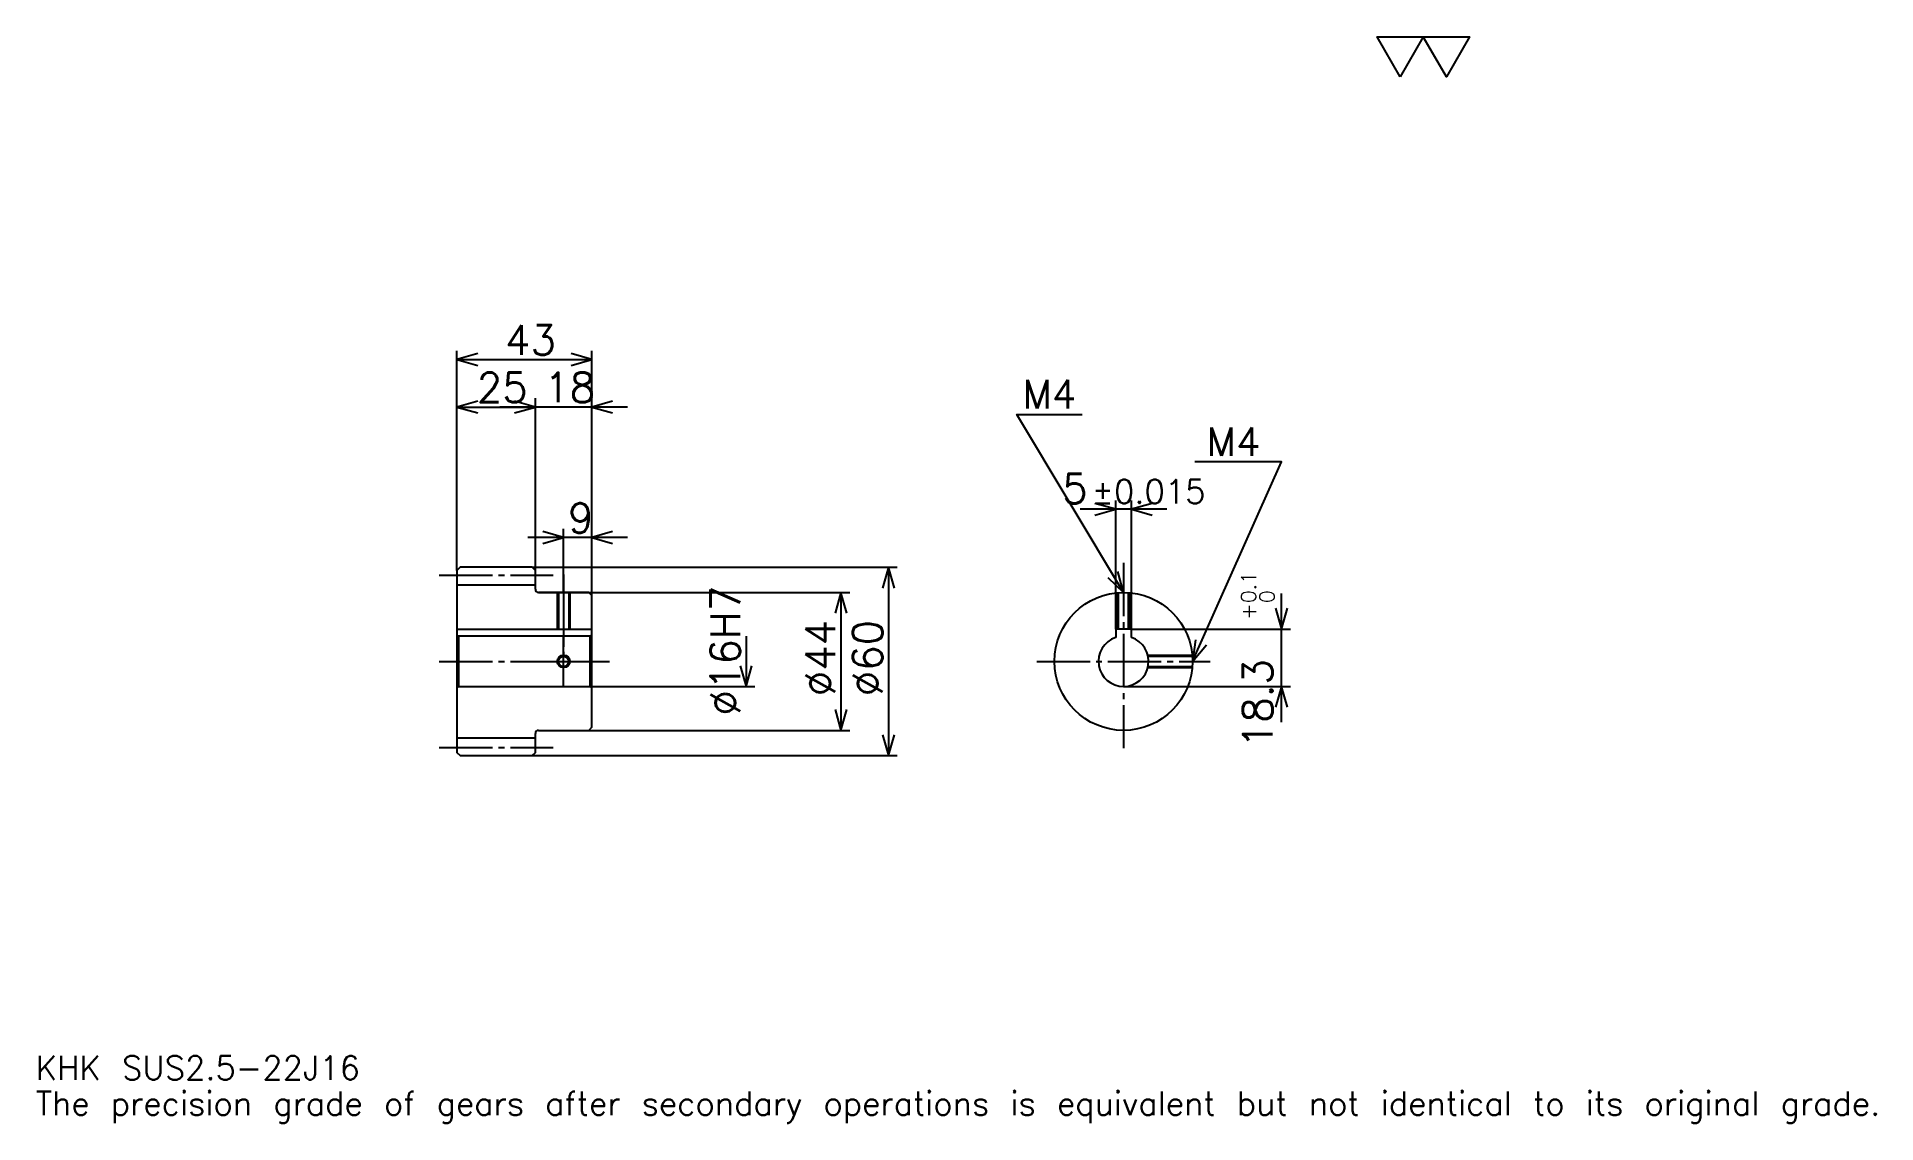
# Model space of a CAD drawing. Extents: x 19 to 606, y 7 to 353.
import ezdxf

# ---------------------------------------------------------------- set-up
doc = ezdxf.new("R2010")
doc.units = 0
doc.linetypes.add('DASHDOT', pattern=[22.695651, 17.021739, -1.891304, 1.891304, -1.891304])
doc.layers.get('0').update_dxf_attribs({"linetype": 'CONTINUOUS'})
doc.layers.add('DASHDOT', color=6, linetype='DASHDOT')
doc.styles.add('KANJI', font='TXT', dxfattribs={"bigfont": 'BIGFONT'})

msp = doc.modelspace()

# ---------------------------------------------------------------- linework, layer by layer
at = {"color": 5}
for p, q in [((153.195663, 184.141312), (153.195663, 253.17392)), ((196.195663, 184.141312), (196.195663, 253.17392)), ((153.195663, 250.336975), (196.195663, 250.336975)), ((153.195663, 235.206528), (178.195663, 235.206528)), ((207.543488, 235.206528), (166.847839, 235.206528)), ((178.195663, 184.141312), (178.195663, 238.043488)), ((363.217407, 164.441315), (363.217407, 205.456528)), ((368.217407, 164.441315), (368.217407, 205.456528)), ((379.565247, 202.619568), (351.869568, 202.619568)), ((207.543488, 193.597839), (175.847839, 193.597839)), ((187.195663, 184.141312), (187.195663, 196.434784)), ((153.195663, 183.141312), (153.195663, 184.141312)), ((177.195663, 184.141312), (196.195663, 184.141312)), ((178.195663, 183.141312), (178.195663, 184.141312)), ((187.195663, 176.141312), (187.195663, 184.141312)), ((187.195663, 176.141312), (187.195663, 184.141312)), ((196.195663, 184.141312), (293.597839, 184.141312)), ((196.195663, 175.141312), (196.195663, 184.141312)), ((290.760864, 184.141312), (290.760864, 124.141312)), ((179.195663, 176.141312), (196.195663, 176.141312)), ((196.195663, 176.141312), (278.467407, 176.141312)), ((275.630432, 176.141312), (275.630432, 132.141312)), ((416.086975, 134.793488), (416.086975, 175.789139)), ((368.217407, 164.441315), (418.923889, 164.441315)), ((245.369568, 162.141312), (245.369568, 146.141312)), ((196.195663, 146.141312), (248.206543, 146.141312)), ((365.717407, 146.141312), (418.923889, 146.141312)), ((179.195663, 132.141312), (196.195663, 132.141312)), ((196.195663, 132.141312), (278.467407, 132.141312)), ((177.195663, 124.141312), (196.195663, 124.141312)), ((196.195663, 124.141312), (293.597839, 124.141312))]:
    msp.add_line(p, q, dxfattribs=at)
at = {"color": 4}
for p, q in [((153.195663, 178.516312), (178.195663, 178.516312)), ((153.195663, 164.441315), (196.195663, 164.441315)), ((153.695663, 162.141312), (153.695663, 146.141312)), ((195.695663, 162.141312), (196.195663, 162.641312)), ((195.695663, 146.141312), (196.195663, 145.641312)), ((153.195663, 129.766312), (178.195663, 129.766312))]:
    msp.add_line(p, q, dxfattribs=at)
at = {"color": 7}
msp.add_lwpolyline([(453.913055, 340.434784), (446.536957, 353.220001), (476.041321, 353.220001), (468.665222, 340.434784), (461.289154, 353.220001), (453.913055, 340.434784)], dxfattribs=at)
at = {"color": 5}
for points in [[(159.815231, 252.228271), (153.195663, 250.336975), (159.815231, 248.445663)], [(189.576096, 248.445663), (196.195663, 250.336975), (189.576096, 252.228271)], [(159.815231, 237.097839), (153.195663, 235.206528), (159.815231, 233.315216)], [(171.576096, 233.315216), (178.195663, 235.206528), (171.576096, 237.097839)], [(171.576096, 233.315216), (178.195663, 235.206528), (171.576096, 237.097839)], [(202.815231, 237.097839), (196.195663, 235.206528), (202.815231, 233.315216)], [(365.717407, 176.141312), (331.67392, 232.880432), (352.478271, 232.880432)], [(387.717407, 154.141312), (416.086975, 217.75), (388.473907, 217.75)], [(356.597839, 200.728271), (363.217407, 202.619568), (356.597839, 204.51088)], [(374.836975, 204.51088), (368.217407, 202.619568), (374.836975, 200.728271)], [(180.576096, 191.706528), (187.195663, 193.597839), (180.576096, 195.489136)], [(202.815231, 195.489136), (196.195663, 193.597839), (202.815231, 191.706528)], [(292.652191, 177.521744), (290.760864, 184.141312), (288.869568, 177.521744)], [(360.68988, 180.844467), (365.717407, 176.141312), (363.933441, 182.790604)], [(277.521759, 169.521744), (275.630432, 176.141312), (273.739136, 169.521744)], [(414.195679, 171.060883), (416.086975, 164.441315), (417.978271, 171.060883)], [(388.686432, 160.95723), (387.717407, 154.141312), (392.141022, 159.416473)], [(243.478271, 152.76088), (245.369568, 146.141312), (247.26088, 152.76088)], [(417.978271, 139.521744), (416.086975, 146.141312), (414.195679, 139.521744)], [(273.739136, 138.76088), (275.630432, 132.141312), (277.521759, 138.76088)], [(288.869568, 130.76088), (290.760864, 124.141312), (292.652191, 130.76088)]]:
    msp.add_lwpolyline(points, dxfattribs=at)
at = {"color": 4}
for points in [[(178.195663, 177.141312), (178.195663, 183.141312), (177.195663, 184.141312), (154.195663, 184.141312), (153.195663, 183.141312), (153.195663, 145.641312)], [(179.195663, 132.141312), (195.195663, 132.141312), (196.195663, 133.141312), (196.195663, 175.141312), (195.195663, 176.141312), (179.195663, 176.141312)], [(185.195663, 176.141312), (185.195663, 164.441315)], [(185.575668, 176.141312), (185.575668, 164.441315)], [(188.815659, 176.141312), (188.815659, 164.441315)], [(189.195663, 176.141312), (189.195663, 164.441315)], [(363.717407, 164.441315), (363.717407, 176.050217)], [(364.097412, 164.441315), (364.097412, 176.081589)], [(367.337402, 164.441315), (367.337402, 176.081589)], [(367.717407, 164.441315), (367.717407, 176.050217)], [(368.217407, 161.740646), (368.217407, 164.441315), (363.217407, 164.441315), (363.217407, 161.740646)], [(153.195663, 145.641312), (153.695663, 146.141312), (195.695663, 146.141312), (195.695663, 162.141312), (153.695663, 162.141312), (153.195663, 162.641312)], [(373.463379, 156.141312), (387.626312, 156.141312)], [(373.551666, 155.761307), (387.657684, 155.761307)], [(373.551666, 152.521317), (387.657684, 152.521317)], [(373.463379, 152.141312), (387.626312, 152.141312)], [(153.195663, 145.641312), (153.195663, 125.141312), (154.195663, 124.141312), (177.195663, 124.141312), (178.195663, 125.141312), (178.195663, 131.141312)]]:
    msp.add_lwpolyline(points, dxfattribs=at)
for centre, radius in [((365.717407, 154.141312), 22), ((187.195663, 154.141312), 1.62)]:
    msp.add_circle(centre, radius, dxfattribs=at)
at = {"color": 7}
msp.add_circle((187.195663, 154.141312), 2, dxfattribs=at)
at = {"color": 4}
for centre, radius, start, end in [((179.195663, 177.141312), 1, 180, 270), ((365.717407, 154.141312), 8, 108.209957329, 71.790042671), ((179.195663, 131.141312), 1, 90, 180)]:
    msp.add_arc(centre, radius, start, end, dxfattribs=at)
at = {"layer": 'DASHDOT', "color": 7}
for p, q in [((365.717407, 185.597839), (365.717407, 126.4674)), ((147.521744, 181.641312), (183.869583, 181.641312)), ((187.195663, 176.141312), (187.195663, 154.141312)), ((147.521744, 154.141312), (201.869568, 154.141312)), ((338.043488, 154.141312), (393.391296, 154.141312)), ((147.521744, 126.641312), (183.869583, 126.641312))]:
    msp.add_line(p, q, dxfattribs=at)
for points in [[(187.195663, 181.815216), (187.195663, 158.767395)], [(187.195663, 146.467392), (187.195663, 161.815231)], [(179.521759, 154.141312), (194.869568, 154.141312)]]:
    msp.add_lwpolyline(points, dxfattribs=at)

# ---------------------------------------------------------------- texts
at = {"color": 7, "style": 'KANJI'}
for s, height, p in [('43', 9.456522, (168.54892, 251.850006)), ('25', 9.456522, (159.54892, 236.719574)), ('18', 9.456522, (181.04892, 236.719574)), ('M4', 9.078261, (333.565247, 234.771744)), ('M4', 9.078261, (392.256531, 219.641312)), ('5', 9.456522, (346.197266, 204.51088)), ('%%p0.015', 7.565217, (355.558075, 204.51088)), ('9', 9.456522, (188.622299, 195.11087)), ('KHK SUS2.5-22J16', 7.565217, (18.913044, 20.804348)), ('The precision grade of gears after secondary operations is equivalent but not identical to its original grade.', 7.565217, (18.913044, 9.456522))]:
    msp.add_text(s, height=height, dxfattribs=at).set_placement(p)
for s, height, p in [('%%c16H7', 9.456522, (243.478271, 136.883163)), ('0.1', 4.728261, (407.954346, 172.724609)), ('0', 4.728261, (413.817383, 172.724609)), ('+', 4.728261, (407.954346, 167.428955)), ('%%c44', 9.456522, (273.739136, 143.029907)), ('%%c60', 9.456522, (288.869568, 143.029907)), ('18.3', 9.456522, (413.25, 126.497375))]:
    msp.add_text(s, height=height, rotation=90, dxfattribs=at).set_placement(p)

doc.saveas('drawing.dxf')
